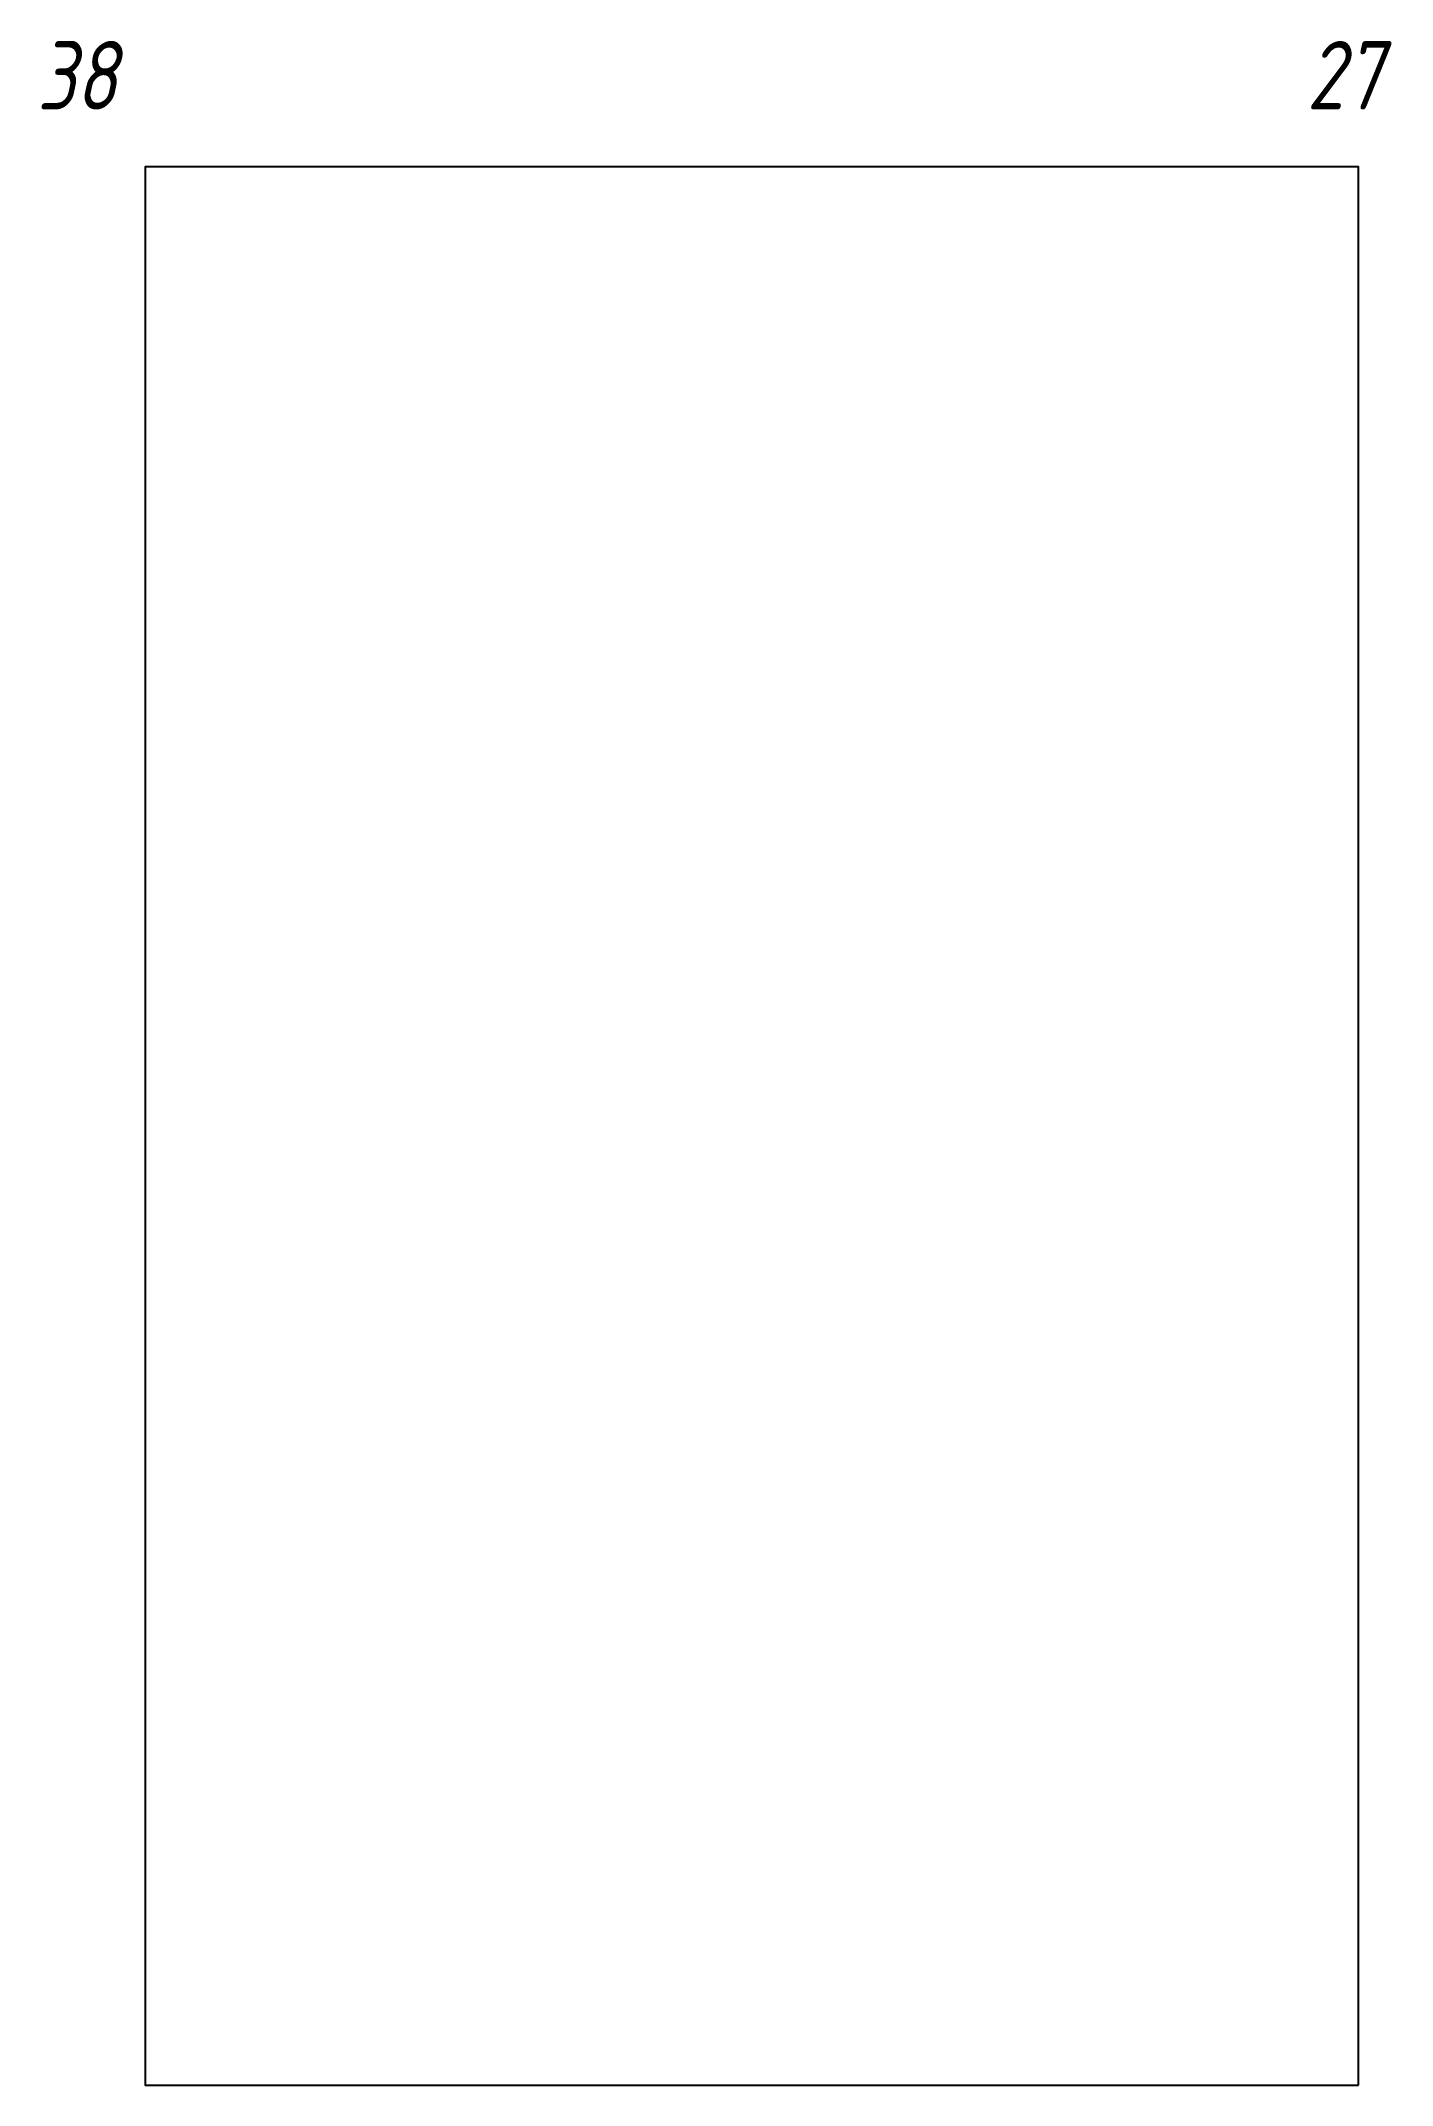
# Model space of a CAD drawing. Header units: millimetres. Extents: x -152 to 1819, y 0 to 2984.
import ezdxf
from ezdxf.enums import TextEntityAlignment as Align

# ---------------------------------------------------------------- set-up
doc = ezdxf.new("R2010")
doc.units = ezdxf.units.MM
doc.layers.add('01 Черновое', color=7, linetype='Continuous')
doc.styles.add('ГОСТ-ISOCPEUR', font='isocpeui.ttf', dxfattribs={"width": 0.8})

msp = doc.modelspace()

# ---------------------------------------------------------------- linework, layer by layer
at = {"layer": '01 Черновое', "flags": 128}
msp.add_lwpolyline([(1770, 0), (1770, 2800), (0, 2800), (0, 0)], close=True, dxfattribs=at)

# ---------------------------------------------------------------- texts
at = {"layer": '01 Черновое', "style": 'ГОСТ-ISOCPEUR', "width": 0.8}
for s, p in [('38', (-99.5, 2933.7)), ('27', (1749.7, 2933.7))]:
    msp.add_text(s, height=100, dxfattribs=at).set_placement(p, align=Align.MIDDLE)

doc.saveas('drawing.dxf')
